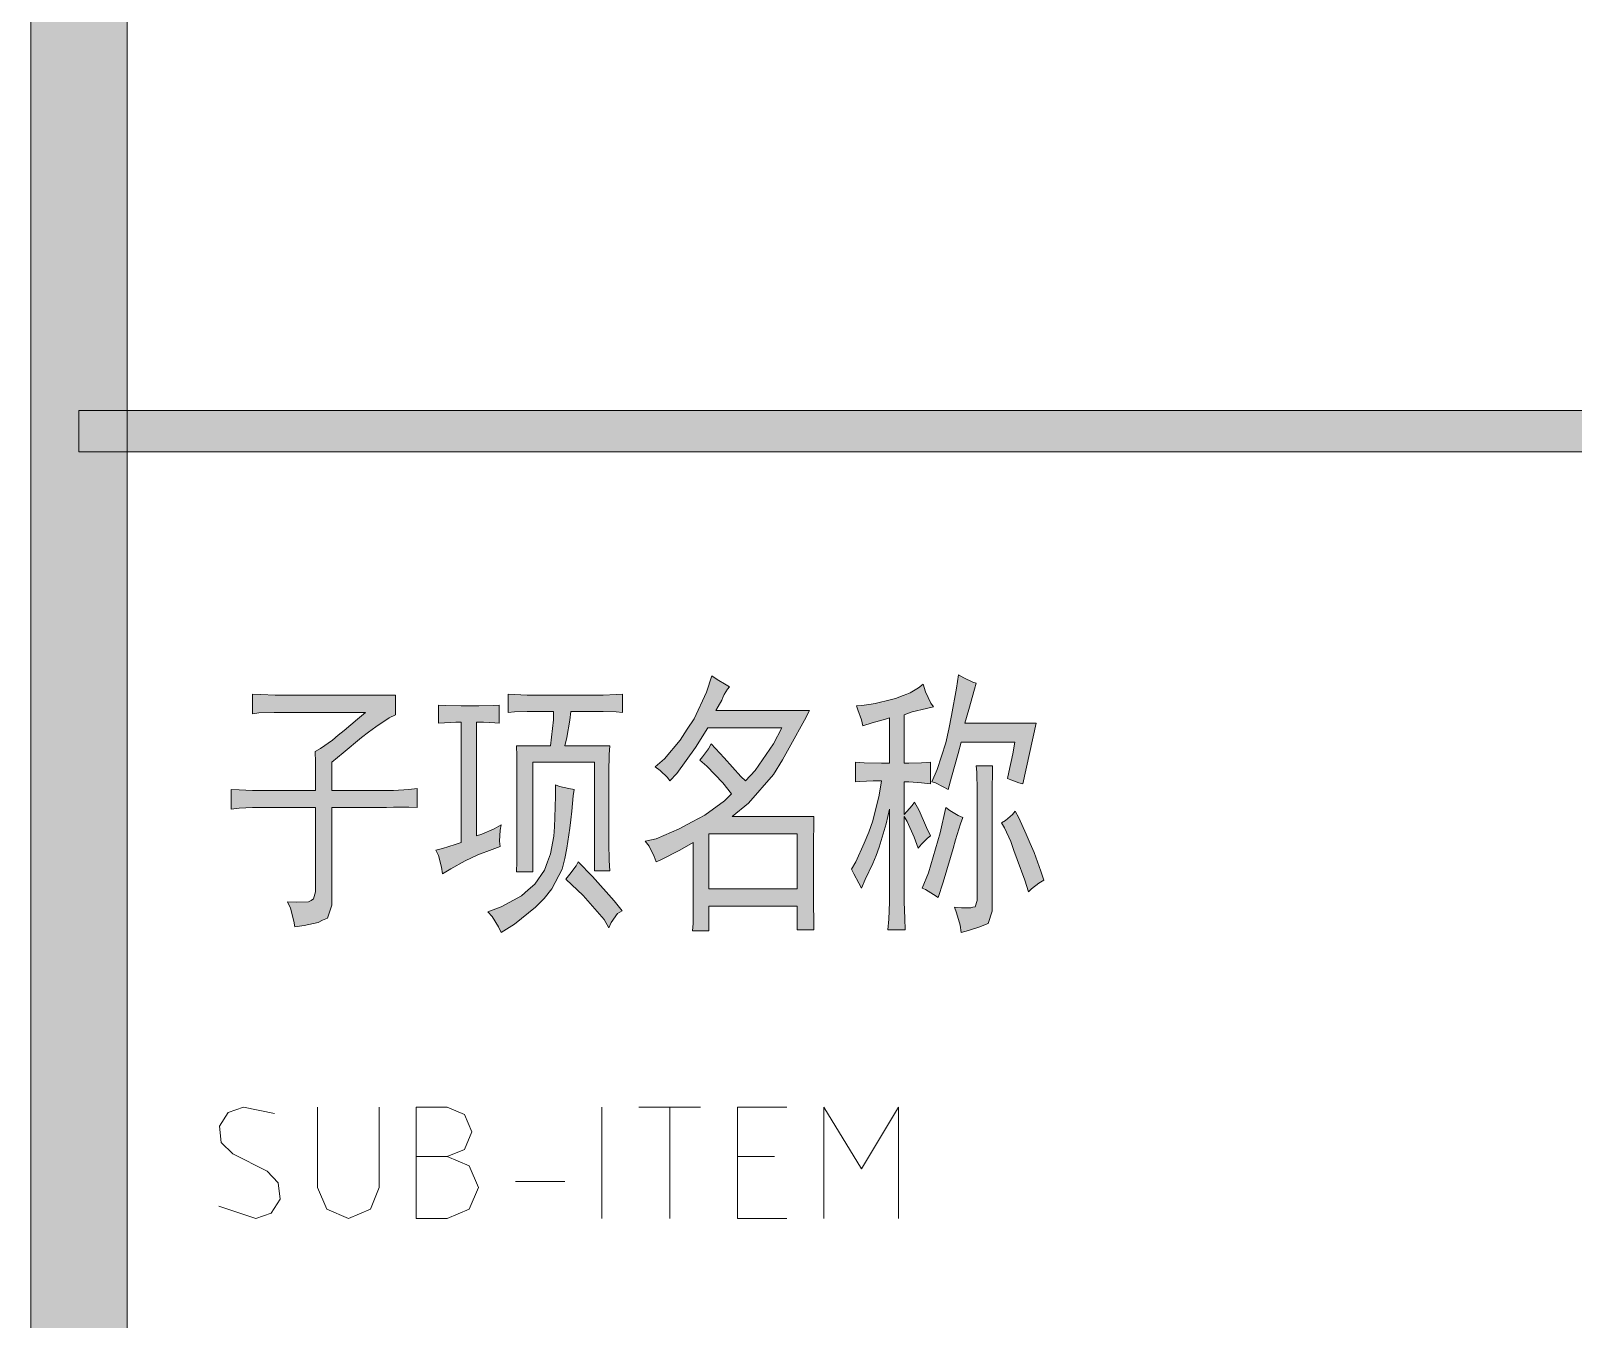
# Model space of a CAD drawing. Header units: millimetres. Extents: x 0 to 586, y 0 to 414.
# Drawn here: x 541.05 to 552.07, y 50.36 to 59.57 of the extents above; entities that cross this region are included whole.
import ezdxf

# ---------------------------------------------------------------- set-up
doc = ezdxf.new("R2010")
doc.units = ezdxf.units.MM

msp = doc.modelspace()

# ---------------------------------------------------------------- hatches: boundary and pattern name
h = msp.add_hatch(color=0)
h.dxf.hatch_style = 2
h.paths.add_polyline_path([(541.736139, 9.860139), (541.048222, 9.860139), (541.048222, 404.223361), (541.736139, 404.223361)])
h = msp.add_hatch(color=0)
h.dxf.hatch_style = 2
h.paths.add_polyline_path([(541.390417, 56.560861), (541.390417, 56.857194), (575.772139, 56.857194), (575.772139, 56.560861)])
h = msp.add_hatch(color=0)
h.paths.add_polyline_path([(546.043556, 54.881639), (546.029444, 54.864), (546.00475, 54.825194), (545.994167, 54.804028), (545.987111, 54.786389), (545.962417, 54.740528), (545.944778, 54.712306), (546.615056, 54.712306), (546.579778, 54.64175), (546.481, 54.465361), (546.421028, 54.359528), (546.357528, 54.253694), (546.177611, 54.049083), (546.061194, 53.953833), (546.646806, 53.953833), (546.646806, 53.897389), (546.643278, 53.777444), (546.643278, 53.713944), (546.643278, 53.396444), (546.643278, 53.329417), (546.646806, 53.202417), (546.646806, 53.142444), (546.526861, 53.142444), (546.526861, 53.311778), (545.895389, 53.311778), (545.895389, 53.135389), (545.778972, 53.135389), (545.7825, 53.188306), (545.7825, 53.311778), (545.7825, 53.382333), (545.7825, 53.766861), (545.68725, 53.713944), (545.553194, 53.643389), (545.517917, 53.629278), (545.503806, 53.668083), (545.468528, 53.742167), (545.440306, 53.777444), (545.517917, 53.795083), (545.683722, 53.865639), (545.775444, 53.915028), (545.867167, 53.964417), (546.008278, 54.066722), (546.057667, 54.116111), (545.994167, 54.193722), (545.881278, 54.313667), (545.831889, 54.356), (545.849528, 54.380694), (545.891861, 54.437139), (545.913028, 54.472417), (546.00475, 54.373639), (546.124694, 54.239583), (546.156444, 54.207833), (546.227, 54.281917), (546.357528, 54.472417), (546.4175, 54.588833), (545.888333, 54.588833), (545.800139, 54.447722), (545.666083, 54.26075), (545.616694, 54.207833), (545.599056, 54.232528), (545.546139, 54.281917), (545.510861, 54.310139), (545.577889, 54.366583), (545.690778, 54.500639), (545.740167, 54.57825), (545.789556, 54.652333), (545.87775, 54.842833), (545.916556, 54.95925), (545.955361, 54.934556), (546.018861, 54.89575)])
h.paths.add_polyline_path([(546.526861, 53.43525), (546.526861, 53.830361), (545.895389, 53.830361), (545.895389, 53.43525)])
h = msp.add_hatch(color=0)
h.dxf.hatch_style = 2
h.paths.add_polyline_path([(547.807444, 54.906333), (547.793333, 54.864), (547.754528, 54.719361), (547.726306, 54.620583), (548.234306, 54.620583), (548.139056, 54.186667), (548.110833, 54.193722), (548.054389, 54.214889), (548.029694, 54.225472), (548.040278, 54.271333), (548.0685, 54.401861), (548.082611, 54.486528), (547.698083, 54.486528), (547.676917, 54.405389), (547.631056, 54.236056), (547.606361, 54.147861), (547.571083, 54.1655), (547.514639, 54.193722), (547.489944, 54.200778), (547.52875, 54.288972), (547.588722, 54.479472), (547.609889, 54.57825), (547.631056, 54.677028), (547.666333, 54.871056), (547.680444, 54.966306), (547.71925, 54.945139), (547.78275, 54.913389)])
h = msp.add_hatch(color=0)
h.dxf.hatch_style = 2
h.paths.add_polyline_path([(542.882667, 53.343528), (542.949694, 53.34), (543.034361, 53.343528), (543.052, 53.354111), (543.069639, 53.364694), (543.08375, 53.414083), (543.08375, 53.452889), (543.08375, 54.017333), (542.674528, 54.017333), (542.632194, 54.017333), (542.536944, 54.013806), (542.4805, 54.00675), (542.4805, 54.147861), (542.536944, 54.144333), (542.632194, 54.140806), (542.674528, 54.140806), (543.08375, 54.140806), (543.08375, 54.200778), (543.08375, 54.341889), (543.080222, 54.4195), (543.119028, 54.440667), (543.203694, 54.500639), (543.246028, 54.535917), (543.288361, 54.567667), (543.383611, 54.648806), (543.440056, 54.698194), (542.847389, 54.698194), (542.787417, 54.698194), (542.678056, 54.694667), (542.632194, 54.687611), (542.632194, 54.828722), (542.692167, 54.825194), (542.794472, 54.821667), (542.836806, 54.821667), (543.65525, 54.821667), (543.65525, 54.680556), (543.609389, 54.659389), (543.514139, 54.595889), (543.461222, 54.557083), (543.411833, 54.518278), (543.281306, 54.408917), (543.200167, 54.341889), (543.200167, 54.140806), (543.59175, 54.140806), (543.641139, 54.140806), (543.7505, 54.147861), (543.810472, 54.154917), (543.810472, 54.017333), (543.7505, 54.020861), (543.641139, 54.020861), (543.59175, 54.017333), (543.200167, 54.017333), (543.200167, 53.396444), (543.200167, 53.318833), (543.168417, 53.227111), (543.133139, 53.213), (543.101389, 53.195361), (543.002611, 53.174194), (542.935583, 53.163611), (542.928528, 53.205944), (542.903833, 53.297667)])
h = msp.add_hatch(color=0)
h.dxf.hatch_style = 2
h.paths.add_polyline_path([(545.094583, 54.821667), (545.140444, 54.821667), (545.232167, 54.825194), (545.278028, 54.828722), (545.278028, 54.698194), (545.232167, 54.701722), (545.140444, 54.70525), (545.094583, 54.70525), (544.907611, 54.70525), (544.900556, 54.64175), (544.879389, 54.518278), (544.865278, 54.458306), (545.186306, 54.458306), (545.182778, 54.398333), (545.17925, 54.271333), (545.17925, 54.200778), (545.17925, 53.81625), (545.17925, 53.763333), (545.182778, 53.639861), (545.186306, 53.565778), (545.076944, 53.565778), (545.076944, 54.341889), (544.635972, 54.341889), (544.635972, 53.558722), (544.519556, 53.558722), (544.523083, 53.629278), (544.523083, 53.75275), (544.523083, 53.805667), (544.523083, 54.200778), (544.523083, 54.26075), (544.523083, 54.38775), (544.519556, 54.458306), (544.762972, 54.458306), (544.770028, 54.521806), (544.784139, 54.645278), (544.784139, 54.70525), (544.6395, 54.70525), (544.597167, 54.70525), (544.505444, 54.701722), (544.459583, 54.698194), (544.459583, 54.828722), (544.505444, 54.825194), (544.597167, 54.821667), (544.6395, 54.821667)])
h = msp.add_hatch(color=0)
h.dxf.hatch_style = 2
h.paths.add_polyline_path([(546.914917, 53.576361), (546.946667, 53.629278), (547.006639, 53.763333), (547.038389, 53.840944), (547.066611, 53.922083), (547.112472, 54.105528), (547.130111, 54.207833), (547.070139, 54.207833), (546.974889, 54.204306), (546.943139, 54.200778), (546.943139, 54.341889), (547.006639, 54.338361), (547.130111, 54.334833), (547.186556, 54.334833), (547.186556, 54.659389), (547.158333, 54.648806), (547.063083, 54.624111), (546.996056, 54.602944), (546.985472, 54.645278), (546.960778, 54.715833), (546.950194, 54.744056), (546.989, 54.747583), (547.056028, 54.758167), (547.08425, 54.761694), (547.112472, 54.76875), (547.172444, 54.782861), (547.200667, 54.789917), (547.228889, 54.796972), (547.285333, 54.818139), (547.310028, 54.828722), (547.334722, 54.839306), (547.394694, 54.874583), (547.426444, 54.899278), (547.444083, 54.846361), (547.482889, 54.765222), (547.500528, 54.737), (547.451139, 54.726417), (547.348833, 54.701722), (547.292389, 54.680556), (547.292389, 54.334833), (547.324139, 54.334833), (547.415861, 54.338361), (547.479361, 54.341889), (547.479361, 54.186667), (547.415861, 54.193722), (547.324139, 54.200778), (547.292389, 54.200778), (547.292389, 53.967944), (547.310028, 53.989111), (547.348833, 54.031444), (547.366472, 54.056139), (547.398222, 53.996167), (547.451139, 53.876222), (547.479361, 53.81625), (547.458194, 53.798611), (547.415861, 53.756278), (547.391167, 53.728056), (547.362944, 53.805667), (547.313556, 53.918556), (547.292389, 53.953833), (547.292389, 53.382333), (547.292389, 53.343528), (547.295917, 53.223583), (547.299444, 53.142444), (547.175972, 53.142444), (547.183028, 53.220056), (547.186556, 53.34), (547.186556, 53.382333), (547.186556, 54.00675), (547.161861, 53.900917), (547.112472, 53.735111), (547.091306, 53.675139), (547.066611, 53.618694), (547.013694, 53.502278), (546.985472, 53.442306), (546.967833, 53.477583), (546.932556, 53.544611)])
h = msp.add_hatch(color=0)
h.dxf.hatch_style = 2
h.paths.add_polyline_path([(544.403139, 53.738639), (544.346694, 53.717472), (544.244389, 53.678667), (544.198528, 53.6575), (544.152667, 53.636333), (544.050361, 53.579889), (543.990389, 53.544611), (543.983333, 53.590472), (543.962167, 53.675139), (543.944528, 53.713944), (543.990389, 53.724528), (544.082111, 53.75275), (544.124444, 53.766861), (544.124444, 54.627639), (544.085639, 54.627639), (544.0045, 54.624111), (543.962167, 54.620583), (543.962167, 54.751111), (544.011556, 54.747583), (544.124444, 54.744056), (544.187944, 54.744056), (544.251444, 54.744056), (544.357278, 54.747583), (544.396083, 54.751111), (544.396083, 54.620583), (544.364333, 54.624111), (544.283194, 54.627639), (544.233806, 54.627639), (544.233806, 53.81625), (544.272611, 53.826833), (544.360806, 53.865639), (544.410194, 53.893861), (544.403139, 53.855056), (544.399611, 53.777444)])
h = msp.add_hatch(color=0)
h.dxf.hatch_style = 2
h.paths.add_polyline_path([(547.923861, 54.317194), (547.923861, 54.278389), (547.920333, 54.144333), (547.920333, 54.045556), (547.920333, 53.350583), (547.920333, 53.2765), (547.892111, 53.188306), (547.860361, 53.177722), (547.832139, 53.163611), (547.751, 53.138917), (547.698083, 53.124806), (547.691028, 53.177722), (547.666333, 53.265917), (547.652222, 53.304722), (547.701611, 53.301194), (547.768639, 53.301194), (547.78275, 53.304722), (547.800389, 53.30825), (547.8145, 53.354111), (547.8145, 53.396444), (547.8145, 54.045556), (547.8145, 54.137278), (547.810972, 54.271333), (547.807444, 54.317194)])
h = msp.add_hatch(color=0)
h.dxf.hatch_style = 2
h.paths.add_polyline_path([(544.932306, 54.147861), (544.92525, 54.102), (544.914667, 53.992639), (544.907611, 53.929139), (544.900556, 53.869167), (544.879389, 53.728056), (544.865278, 53.653972), (544.847639, 53.576361), (544.773556, 53.43525), (544.717111, 53.368222), (544.657139, 53.304722), (544.505444, 53.184778), (544.410194, 53.124806), (544.392556, 53.163611), (544.346694, 53.237694), (544.314944, 53.272972), (544.410194, 53.30825), (544.554833, 53.385861), (544.604222, 53.428194), (544.650083, 53.470528), (544.720639, 53.569306), (544.741806, 53.629278), (544.762972, 53.685722), (544.787667, 53.812722), (544.791194, 53.87975), (544.794722, 53.946778), (544.79825, 54.098472), (544.79825, 54.179611), (544.826472, 54.169028), (544.8935, 54.154917)])
h = msp.add_hatch(color=0)
h.dxf.hatch_style = 2
h.paths.add_polyline_path([(547.712194, 53.946778), (547.694556, 53.900917), (547.659278, 53.788028), (547.641639, 53.724528), (547.624, 53.661028), (547.571083, 53.484639), (547.535806, 53.375278), (547.500528, 53.396444), (547.444083, 53.431722), (547.419389, 53.442306), (547.46525, 53.551667), (547.549917, 53.837417), (547.588722, 54.017333), (547.616944, 53.996167), (547.676917, 53.960889)])
h = msp.add_hatch(color=0)
h.dxf.hatch_style = 2
h.paths.add_polyline_path([(548.086139, 53.992639), (548.110833, 53.94325), (548.16375, 53.826833), (548.191972, 53.759806), (548.220194, 53.696306), (548.269583, 53.56225), (548.29075, 53.49875), (548.255472, 53.477583), (548.202556, 53.43525), (548.181389, 53.414083), (548.153167, 53.49875), (548.10025, 53.646917), (548.075556, 53.710417), (548.054389, 53.773917), (548.008528, 53.872694), (547.987361, 53.907972), (548.015583, 53.925611), (548.064972, 53.967944)])
h = msp.add_hatch(color=0)
h.dxf.hatch_style = 2
h.paths.add_polyline_path([(544.960528, 53.629278), (545.062833, 53.523444), (545.218056, 53.350583), (545.2745, 53.280028), (545.24275, 53.258861), (545.196889, 53.195361), (545.17925, 53.156556), (545.1475, 53.216528), (544.995806, 53.389389), (544.872333, 53.505806), (544.900556, 53.541083), (544.946417, 53.601056)])

# ---------------------------------------------------------------- linework, layer by layer
at = {"color": 0, "lineweight": 0}
for points in [[(541.736139, 9.860139), (541.048222, 9.860139), (541.048222, 404.223361), (541.736139, 404.223361)], [(541.390417, 56.560861), (541.390417, 56.857194), (575.772139, 56.857194), (575.772139, 56.560861)], [(546.043556, 54.881639), (546.029444, 54.864), (546.00475, 54.825194), (545.994167, 54.804028), (545.987111, 54.786389), (545.962417, 54.740528), (545.944778, 54.712306), (546.615056, 54.712306), (546.579778, 54.64175), (546.481, 54.465361), (546.421028, 54.359528), (546.357528, 54.253694), (546.177611, 54.049083), (546.061194, 53.953833), (546.646806, 53.953833), (546.646806, 53.897389), (546.643278, 53.777444), (546.643278, 53.713944), (546.643278, 53.396444), (546.643278, 53.329417), (546.646806, 53.202417), (546.646806, 53.142444), (546.526861, 53.142444), (546.526861, 53.311778), (545.895389, 53.311778), (545.895389, 53.135389), (545.778972, 53.135389), (545.7825, 53.188306), (545.7825, 53.311778), (545.7825, 53.382333), (545.7825, 53.766861), (545.68725, 53.713944), (545.553194, 53.643389), (545.517917, 53.629278), (545.503806, 53.668083), (545.468528, 53.742167), (545.440306, 53.777444), (545.517917, 53.795083), (545.683722, 53.865639), (545.775444, 53.915028), (545.867167, 53.964417), (546.008278, 54.066722), (546.057667, 54.116111), (545.994167, 54.193722), (545.881278, 54.313667), (545.831889, 54.356), (545.849528, 54.380694), (545.891861, 54.437139), (545.913028, 54.472417), (546.00475, 54.373639), (546.124694, 54.239583), (546.156444, 54.207833), (546.227, 54.281917), (546.357528, 54.472417), (546.4175, 54.588833), (545.888333, 54.588833), (545.800139, 54.447722), (545.666083, 54.26075), (545.616694, 54.207833), (545.599056, 54.232528), (545.546139, 54.281917), (545.510861, 54.310139), (545.577889, 54.366583), (545.690778, 54.500639), (545.740167, 54.57825), (545.789556, 54.652333), (545.87775, 54.842833), (545.916556, 54.95925), (545.955361, 54.934556), (546.018861, 54.89575)], [(547.807444, 54.906333), (547.793333, 54.864), (547.754528, 54.719361), (547.726306, 54.620583), (548.234306, 54.620583), (548.139056, 54.186667), (548.110833, 54.193722), (548.054389, 54.214889), (548.029694, 54.225472), (548.040278, 54.271333), (548.0685, 54.401861), (548.082611, 54.486528), (547.698083, 54.486528), (547.676917, 54.405389), (547.631056, 54.236056), (547.606361, 54.147861), (547.571083, 54.1655), (547.514639, 54.193722), (547.489944, 54.200778), (547.52875, 54.288972), (547.588722, 54.479472), (547.609889, 54.57825), (547.631056, 54.677028), (547.666333, 54.871056), (547.680444, 54.966306), (547.71925, 54.945139), (547.78275, 54.913389)], [(542.882667, 53.343528), (542.949694, 53.34), (543.034361, 53.343528), (543.052, 53.354111), (543.069639, 53.364694), (543.08375, 53.414083), (543.08375, 53.452889), (543.08375, 54.017333), (542.674528, 54.017333), (542.632194, 54.017333), (542.536944, 54.013806), (542.4805, 54.00675), (542.4805, 54.147861), (542.536944, 54.144333), (542.632194, 54.140806), (542.674528, 54.140806), (543.08375, 54.140806), (543.08375, 54.200778), (543.08375, 54.341889), (543.080222, 54.4195), (543.119028, 54.440667), (543.203694, 54.500639), (543.246028, 54.535917), (543.288361, 54.567667), (543.383611, 54.648806), (543.440056, 54.698194), (542.847389, 54.698194), (542.787417, 54.698194), (542.678056, 54.694667), (542.632194, 54.687611), (542.632194, 54.828722), (542.692167, 54.825194), (542.794472, 54.821667), (542.836806, 54.821667), (543.65525, 54.821667), (543.65525, 54.680556), (543.609389, 54.659389), (543.514139, 54.595889), (543.461222, 54.557083), (543.411833, 54.518278), (543.281306, 54.408917), (543.200167, 54.341889), (543.200167, 54.140806), (543.59175, 54.140806), (543.641139, 54.140806), (543.7505, 54.147861), (543.810472, 54.154917), (543.810472, 54.017333), (543.7505, 54.020861), (543.641139, 54.020861), (543.59175, 54.017333), (543.200167, 54.017333), (543.200167, 53.396444), (543.200167, 53.318833), (543.168417, 53.227111), (543.133139, 53.213), (543.101389, 53.195361), (543.002611, 53.174194), (542.935583, 53.163611), (542.928528, 53.205944), (542.903833, 53.297667)], [(545.094583, 54.821667), (545.140444, 54.821667), (545.232167, 54.825194), (545.278028, 54.828722), (545.278028, 54.698194), (545.232167, 54.701722), (545.140444, 54.70525), (545.094583, 54.70525), (544.907611, 54.70525), (544.900556, 54.64175), (544.879389, 54.518278), (544.865278, 54.458306), (545.186306, 54.458306), (545.182778, 54.398333), (545.17925, 54.271333), (545.17925, 54.200778), (545.17925, 53.81625), (545.17925, 53.763333), (545.182778, 53.639861), (545.186306, 53.565778), (545.076944, 53.565778), (545.076944, 54.341889), (544.635972, 54.341889), (544.635972, 53.558722), (544.519556, 53.558722), (544.523083, 53.629278), (544.523083, 53.75275), (544.523083, 53.805667), (544.523083, 54.200778), (544.523083, 54.26075), (544.523083, 54.38775), (544.519556, 54.458306), (544.762972, 54.458306), (544.770028, 54.521806), (544.784139, 54.645278), (544.784139, 54.70525), (544.6395, 54.70525), (544.597167, 54.70525), (544.505444, 54.701722), (544.459583, 54.698194), (544.459583, 54.828722), (544.505444, 54.825194), (544.597167, 54.821667), (544.6395, 54.821667)], [(546.914917, 53.576361), (546.946667, 53.629278), (547.006639, 53.763333), (547.038389, 53.840944), (547.066611, 53.922083), (547.112472, 54.105528), (547.130111, 54.207833), (547.070139, 54.207833), (546.974889, 54.204306), (546.943139, 54.200778), (546.943139, 54.341889), (547.006639, 54.338361), (547.130111, 54.334833), (547.186556, 54.334833), (547.186556, 54.659389), (547.158333, 54.648806), (547.063083, 54.624111), (546.996056, 54.602944), (546.985472, 54.645278), (546.960778, 54.715833), (546.950194, 54.744056), (546.989, 54.747583), (547.056028, 54.758167), (547.08425, 54.761694), (547.112472, 54.76875), (547.172444, 54.782861), (547.200667, 54.789917), (547.228889, 54.796972), (547.285333, 54.818139), (547.310028, 54.828722), (547.334722, 54.839306), (547.394694, 54.874583), (547.426444, 54.899278), (547.444083, 54.846361), (547.482889, 54.765222), (547.500528, 54.737), (547.451139, 54.726417), (547.348833, 54.701722), (547.292389, 54.680556), (547.292389, 54.334833), (547.324139, 54.334833), (547.415861, 54.338361), (547.479361, 54.341889), (547.479361, 54.186667), (547.415861, 54.193722), (547.324139, 54.200778), (547.292389, 54.200778), (547.292389, 53.967944), (547.310028, 53.989111), (547.348833, 54.031444), (547.366472, 54.056139), (547.398222, 53.996167), (547.451139, 53.876222), (547.479361, 53.81625), (547.458194, 53.798611), (547.415861, 53.756278), (547.391167, 53.728056), (547.362944, 53.805667), (547.313556, 53.918556), (547.292389, 53.953833), (547.292389, 53.382333), (547.292389, 53.343528), (547.295917, 53.223583), (547.299444, 53.142444), (547.175972, 53.142444), (547.183028, 53.220056), (547.186556, 53.34), (547.186556, 53.382333), (547.186556, 54.00675), (547.161861, 53.900917), (547.112472, 53.735111), (547.091306, 53.675139), (547.066611, 53.618694), (547.013694, 53.502278), (546.985472, 53.442306), (546.967833, 53.477583), (546.932556, 53.544611)], [(544.403139, 53.738639), (544.346694, 53.717472), (544.244389, 53.678667), (544.198528, 53.6575), (544.152667, 53.636333), (544.050361, 53.579889), (543.990389, 53.544611), (543.983333, 53.590472), (543.962167, 53.675139), (543.944528, 53.713944), (543.990389, 53.724528), (544.082111, 53.75275), (544.124444, 53.766861), (544.124444, 54.627639), (544.085639, 54.627639), (544.0045, 54.624111), (543.962167, 54.620583), (543.962167, 54.751111), (544.011556, 54.747583), (544.124444, 54.744056), (544.187944, 54.744056), (544.251444, 54.744056), (544.357278, 54.747583), (544.396083, 54.751111), (544.396083, 54.620583), (544.364333, 54.624111), (544.283194, 54.627639), (544.233806, 54.627639), (544.233806, 53.81625), (544.272611, 53.826833), (544.360806, 53.865639), (544.410194, 53.893861), (544.403139, 53.855056), (544.399611, 53.777444)], [(547.923861, 54.317194), (547.923861, 54.278389), (547.920333, 54.144333), (547.920333, 54.045556), (547.920333, 53.350583), (547.920333, 53.2765), (547.892111, 53.188306), (547.860361, 53.177722), (547.832139, 53.163611), (547.751, 53.138917), (547.698083, 53.124806), (547.691028, 53.177722), (547.666333, 53.265917), (547.652222, 53.304722), (547.701611, 53.301194), (547.768639, 53.301194), (547.78275, 53.304722), (547.800389, 53.30825), (547.8145, 53.354111), (547.8145, 53.396444), (547.8145, 54.045556), (547.8145, 54.137278), (547.810972, 54.271333), (547.807444, 54.317194)], [(544.932306, 54.147861), (544.92525, 54.102), (544.914667, 53.992639), (544.907611, 53.929139), (544.900556, 53.869167), (544.879389, 53.728056), (544.865278, 53.653972), (544.847639, 53.576361), (544.773556, 53.43525), (544.717111, 53.368222), (544.657139, 53.304722), (544.505444, 53.184778), (544.410194, 53.124806), (544.392556, 53.163611), (544.346694, 53.237694), (544.314944, 53.272972), (544.410194, 53.30825), (544.554833, 53.385861), (544.604222, 53.428194), (544.650083, 53.470528), (544.720639, 53.569306), (544.741806, 53.629278), (544.762972, 53.685722), (544.787667, 53.812722), (544.791194, 53.87975), (544.794722, 53.946778), (544.79825, 54.098472), (544.79825, 54.179611), (544.826472, 54.169028), (544.8935, 54.154917)], [(547.712194, 53.946778), (547.694556, 53.900917), (547.659278, 53.788028), (547.641639, 53.724528), (547.624, 53.661028), (547.571083, 53.484639), (547.535806, 53.375278), (547.500528, 53.396444), (547.444083, 53.431722), (547.419389, 53.442306), (547.46525, 53.551667), (547.549917, 53.837417), (547.588722, 54.017333), (547.616944, 53.996167), (547.676917, 53.960889)], [(548.086139, 53.992639), (548.110833, 53.94325), (548.16375, 53.826833), (548.191972, 53.759806), (548.220194, 53.696306), (548.269583, 53.56225), (548.29075, 53.49875), (548.255472, 53.477583), (548.202556, 53.43525), (548.181389, 53.414083), (548.153167, 53.49875), (548.10025, 53.646917), (548.075556, 53.710417), (548.054389, 53.773917), (548.008528, 53.872694), (547.987361, 53.907972), (548.015583, 53.925611), (548.064972, 53.967944)], [(546.526861, 53.43525), (546.526861, 53.830361), (545.895389, 53.830361), (545.895389, 53.43525)], [(544.960528, 53.629278), (545.062833, 53.523444), (545.218056, 53.350583), (545.2745, 53.280028), (545.24275, 53.258861), (545.196889, 53.195361), (545.17925, 53.156556), (545.1475, 53.216528), (544.995806, 53.389389), (544.872333, 53.505806), (544.900556, 53.541083), (544.946417, 53.601056)]]:
    msp.add_lwpolyline(points, close=True, dxfattribs=at)
for points in [[(542.790944, 51.830111), (542.568694, 51.875972), (542.459333, 51.837167), (542.395833, 51.738389), (542.409944, 51.621972), (542.491083, 51.540833)], [(543.097861, 51.875972), (543.097861, 51.300944)], [(543.538833, 51.300944), (543.538833, 51.875972)], [(544.025667, 51.875972), (543.803417, 51.875972), (543.803417, 51.078694)], [(544.025667, 51.078694), (544.180889, 51.145722), (544.247917, 51.300944), (544.180889, 51.456167), (544.025667, 51.523194), (544.149139, 51.572583), (544.202056, 51.699583), (544.149139, 51.823056), (544.025667, 51.875972)], [(545.129861, 51.078694), (545.129861, 51.875972)], [(545.394444, 51.875972), (545.835417, 51.875972)], [(545.616694, 51.078694), (545.616694, 51.875972)], [(546.452778, 51.078694), (546.1, 51.078694), (546.1, 51.875972), (546.452778, 51.875972)], [(546.717361, 51.078694), (546.717361, 51.875972), (546.985472, 51.435), (547.250056, 51.875972), (547.250056, 51.078694)], [(542.491083, 51.540833), (542.738028, 51.417361)], [(544.025667, 51.523194), (543.803417, 51.523194)], [(546.364583, 51.523194), (546.1, 51.523194)], [(542.656889, 51.078694), (542.76625, 51.1175), (542.82975, 51.216278), (542.815639, 51.332694), (542.738028, 51.417361)], [(543.097861, 51.300944), (543.164889, 51.145722), (543.320111, 51.078694), (543.475333, 51.145722), (543.538833, 51.300944)], [(544.5125, 51.343278), (544.865278, 51.343278)], [(542.392306, 51.166889), (542.656889, 51.078694)], [(543.803417, 51.078694), (544.025667, 51.078694)]]:
    msp.add_lwpolyline(points, dxfattribs=at)

doc.saveas('drawing.dxf')
